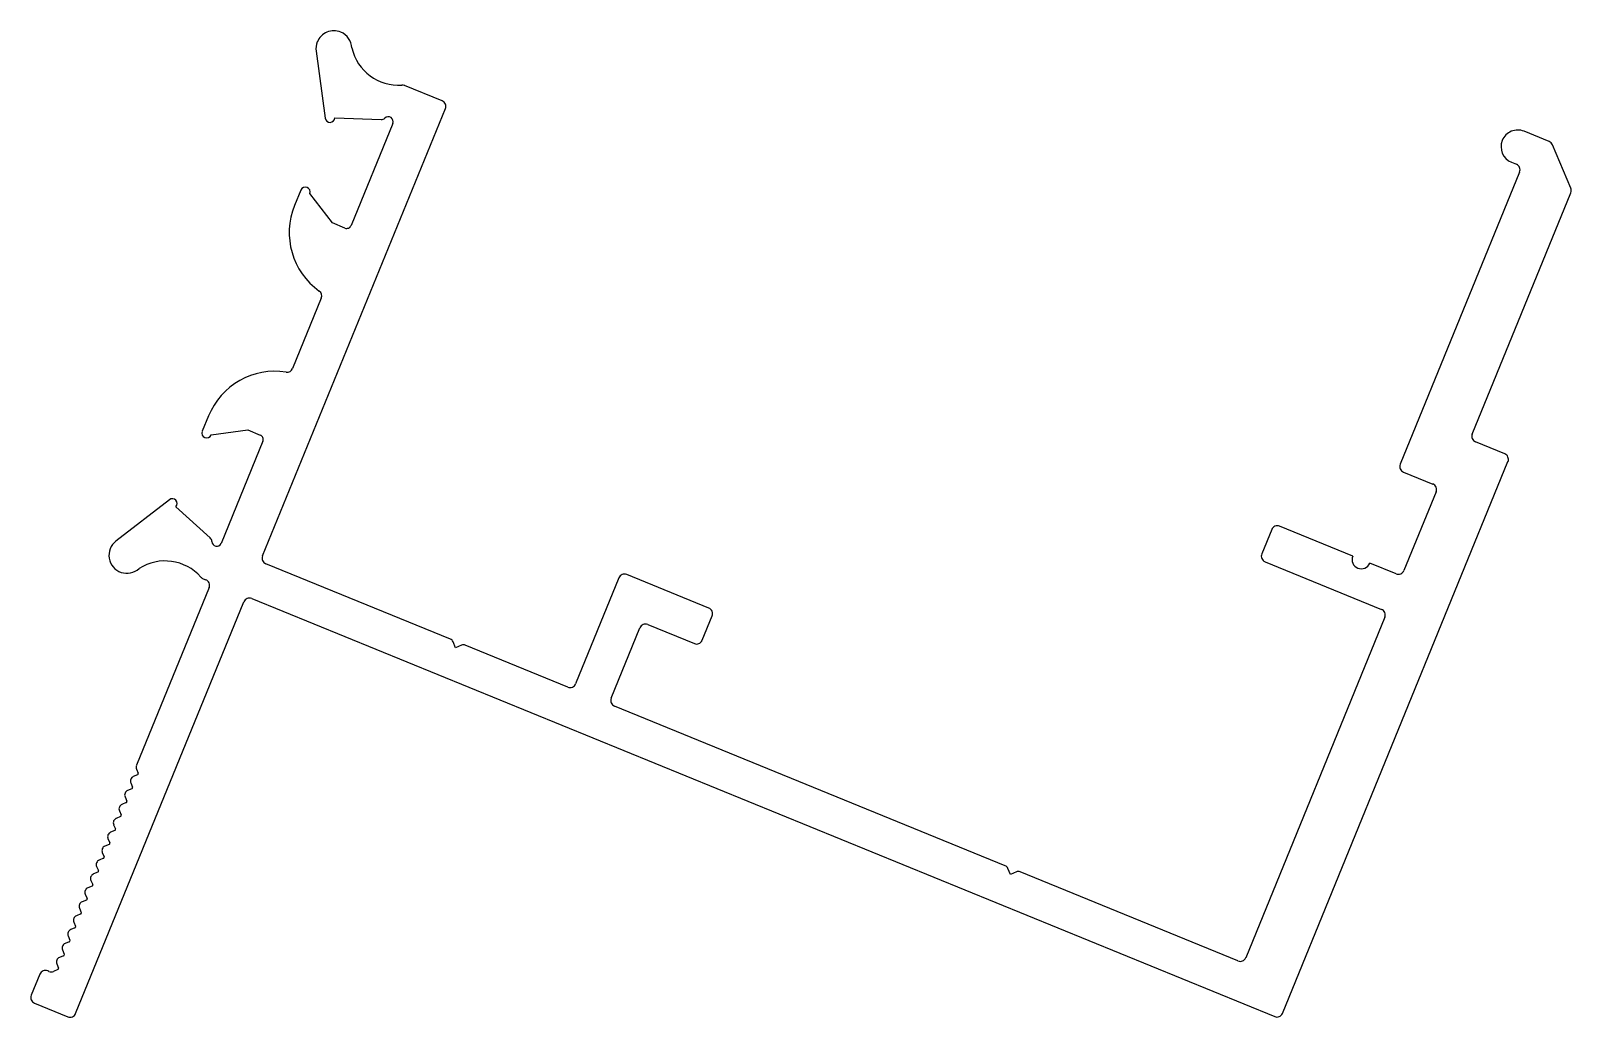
# Model space of a CAD drawing. Header units: inches. Extents: x -25 to 39.3, y -0.1 to 41.1.
import ezdxf

# ---------------------------------------------------------------- set-up
doc = ezdxf.new("R2010")
doc.units = ezdxf.units.IN
doc.header["$MEASUREMENT"] = 0
doc.layers.add('BEAD', color=152, linetype='Continuous')

msp = doc.modelspace()

# ---------------------------------------------------------------- linework, layer by layer
at = {"layer": 'BEAD', "color": 7, "lineweight": -2}
for p, q in [((-13.067, 40.2), (-12.685, 37.403)), ((-7.809, 38.13), (-9.373, 38.769)), ((-15.297, 19.149), (-7.672, 37.804)), ((-12.287, 37.422), (-10.348, 37.346)), ((-9.868, 37.191), (-11.608, 32.933)), ((38.37, 36.434), (37.325, 36.861)), ((39.268, 34.488), (38.508, 36.297)), ((36.795, 35.565), (36.999, 35.482)), ((37.136, 35.156), (32.157, 22.973)), ((-13.705, 34.41), (-13.967, 33.768)), ((-12.387, 33.035), (-13.335, 34.258)), ((35.156, 24.231), (39.268, 34.294)), ((-11.869, 32.823), (-12.387, 33.035)), ((-12.85, 29.895), (-14.046, 26.967)), ((-17.557, 24.985), (-17.819, 24.344)), ((-17.449, 24.193), (-15.916, 24.402)), ((-15.288, 23.929), (-17.028, 19.671)), ((-15.916, 24.402), (-15.397, 24.19)), ((36.515, 23.406), (35.293, 23.905)), ((27.245, 0.066), (36.651, 23.08)), ((32.293, 22.647), (33.515, 22.147)), ((-19.187, 21.493), (-21.419, 19.764)), ((33.652, 21.821), (32.309, 18.535)), ((-17.48, 19.896), (-18.917, 21.201)), ((26.796, 20.248), (26.38, 19.23)), ((30.177, 19.136), (27.122, 20.385)), ((-7.463, 15.677), (-15.16, 18.823)), ((26.516, 18.904), (31.378, 16.917)), ((31.983, 18.398), (30.883, 18.848)), ((-17.781, 18.198), (-17.67, 18.153)), ((-0.435, 18.233), (-2.241, 13.813)), ((3.316, 16.97), (-0.109, 18.37)), ((-17.534, 17.827), (-20.564, 10.412)), ((-15.754, 17.37), (26.919, -0.071)), ((-23.098, 0.061), (-16.08, 17.233)), ((-0.76, 13.208), (0.441, 16.147)), ((0.767, 16.283), (2.711, 15.489)), ((3.037, 15.626), (3.453, 16.644)), ((31.515, 16.591), (25.71, 2.389)), ((-7.248, 15.319), (-7.352, 15.567)), ((-6.999, 15.423), (-7.248, 15.319)), ((-2.567, 13.676), (-6.844, 15.424)), ((15.679, 6.219), (-0.623, 12.882)), ((-20.8, 9.676), (-20.727, 9.501)), ((-20.516, 10.016), (-20.692, 9.942)), ((-20.563, 10.257), (-20.49, 10.081)), ((-21.037, 9.096), (-20.964, 8.921)), ((-20.753, 9.436), (-20.929, 9.362)), ((-21.275, 8.516), (-21.201, 8.341)), ((-20.991, 8.855), (-21.166, 8.782)), ((-21.512, 7.935), (-21.438, 7.76)), ((-21.228, 8.275), (-21.403, 8.201)), ((-21.702, 7.114), (-21.877, 7.041)), ((-21.749, 7.355), (-21.675, 7.18)), ((-21.465, 7.695), (-21.64, 7.621)), ((-21.939, 6.534), (-22.115, 6.461)), ((-21.986, 6.775), (-21.913, 6.6)), ((-22.177, 5.954), (-22.352, 5.88)), ((-22.223, 6.195), (-22.15, 6.019)), ((15.894, 5.861), (15.79, 6.109)), ((16.142, 5.965), (15.894, 5.861)), ((25.384, 2.252), (16.298, 5.966)), ((-22.414, 5.373), (-22.589, 5.3)), ((-22.461, 5.614), (-22.387, 5.439)), ((-22.651, 4.793), (-22.826, 4.72)), ((-22.698, 5.034), (-22.624, 4.859)), ((-23.172, 3.873), (-23.098, 3.698)), ((-22.888, 4.213), (-23.063, 4.139)), ((-22.935, 4.454), (-22.861, 4.278)), ((-23.409, 3.293), (-23.336, 3.118)), ((-23.125, 3.633), (-23.301, 3.559)), ((-23.646, 2.713), (-23.573, 2.537)), ((-23.362, 3.052), (-23.538, 2.979)), ((-23.884, 2.132), (-23.81, 1.957)), ((-23.6, 2.472), (-23.775, 2.398)), ((-24.59, 1.698), (-24.95, 0.818)), ((-24.214, 1.814), (-24.264, 1.834)), ((-23.837, 1.892), (-24.02, 1.815)), ((-24.813, 0.492), (-23.424, -0.075))]:
    msp.add_line(p, q, dxfattribs=at)
for centre, radius, start, end in [((-12.324, 40.301), 0.75, 157.77, 187.76998), ((-12.324, 40.301), 0.75, 67.77, 157.77), ((-12.324, 40.301), 0.75, 2.74495, 67.77), ((-9.625, 40.783), 2, 192.88248, 273.96705), ((-9.469, 38.534), 0.254, 67.77, 93.96705), ((-7.904, 37.899), 0.25, 337.76996, 67.77004), ((-12.487, 37.43), 0.2, 187.76998, 357.76996), ((-10.34, 37.549), 0.203, 267.77001, 315.42284), ((-10.053, 37.266), 0.2, 337.77, 135.42284), ((37.06, 36.213), 0.7, 67.77, 157.77), ((37.06, 36.213), 0.7, 157.77, 247.77), ((38.274, 36.199), 0.254, 22.77, 67.77), ((36.905, 35.251), 0.25, 337.76996, 67.77004), ((-13.52, 34.334), 0.2, 337.77, 157.77), ((39.033, 34.39), 0.254, 337.77, 22.77), ((-11.19, 32.633), 3, 157.77005, 234.42759), ((-11.793, 33.008), 0.2, 247.76996, 337.77004), ((-13.081, 29.99), 0.25, 337.76996, 54.4275), ((-14.78, 23.85), 3, 81.1124, 157.76994), ((-14.278, 27.061), 0.25, 261.1125, 337.77004), ((-17.634, 24.268), 0.2, 157.77, 337.77), ((-15.473, 24.005), 0.2, 337.76996, 67.77004), ((35.387, 24.137), 0.25, 157.76996, 247.77004), ((36.42, 23.175), 0.25, 337.76996, 67.77004), ((32.388, 22.878), 0.25, 157.76996, 247.77004), ((33.421, 21.916), 0.25, 337.76996, 67.77004), ((-19.065, 21.335), 0.2, 317.77004, 127.77002), ((27.027, 20.154), 0.25, 67.76996, 157.77004), ((-20.959, 19.171), 0.75, 127.76999, 312.79501), ((-17.617, 19.746), 0.203, 0.11716, 47.76999), ((-17.213, 19.747), 0.2, 180.11716, 337.77), ((-19.371, 16.937), 2, 41.57297, 122.65755), ((-15.066, 19.054), 0.25, 157.76996, 247.77004), ((26.611, 19.135), 0.25, 157.76996, 247.77004), ((30.53, 18.992), 0.381, 157.77, 337.77), ((-17.684, 18.433), 0.254, 221.57297, 247.77), ((-17.765, 17.921), 0.25, 337.76996, 67.77004), ((-0.203, 18.138), 0.25, 67.76996, 157.77004), ((32.078, 18.63), 0.25, 247.76996, 337.77004), ((-15.849, 17.138), 0.25, 67.76996, 157.77004), ((3.222, 16.739), 0.25, 337.76996, 67.77004), ((31.283, 16.686), 0.25, 337.76996, 67.77004), ((0.672, 16.052), 0.25, 67.76996, 157.77004), ((-7.539, 15.489), 0.203, 22.77, 67.77), ((-6.921, 15.236), 0.203, 67.77, 112.77), ((2.805, 15.72), 0.25, 247.76996, 337.77004), ((-2.473, 13.907), 0.25, 247.76996, 337.77004), ((-0.529, 13.113), 0.25, 157.76996, 247.77004), ((-20.376, 10.335), 0.203, 157.77, 202.77), ((-20.613, 9.755), 0.203, 157.77, 202.77), ((-20.613, 9.755), 0.203, 112.77, 157.77), ((-20.536, 10.062), 0.05, 292.76996, 22.77004), ((-20.85, 9.175), 0.203, 157.77, 202.77), ((-20.85, 9.175), 0.203, 112.77, 157.77), ((-20.773, 9.482), 0.05, 292.76996, 22.77004), ((-21.087, 8.594), 0.203, 157.77, 202.77), ((-21.087, 8.594), 0.203, 112.77, 157.77), ((-21.01, 8.901), 0.05, 292.76996, 22.77004), ((-21.324, 8.014), 0.203, 157.77, 202.77), ((-21.324, 8.014), 0.203, 112.77, 157.77), ((-21.484, 7.741), 0.05, 292.76996, 22.77004), ((-21.247, 8.321), 0.05, 292.76996, 22.77004), ((-21.562, 7.434), 0.203, 157.77, 202.77), ((-21.562, 7.434), 0.203, 112.77, 157.77), ((-21.722, 7.161), 0.05, 292.76996, 22.77004), ((-22.036, 6.273), 0.203, 112.77, 157.77), ((-21.799, 6.853), 0.203, 157.77, 202.77), ((-21.799, 6.853), 0.203, 112.77, 157.77), ((-21.959, 6.58), 0.05, 292.76996, 22.77004), ((-22.273, 5.693), 0.203, 112.77, 157.77), ((-22.036, 6.273), 0.203, 157.77, 202.77), ((-22.196, 6), 0.05, 292.76996, 22.77004), ((15.602, 6.031), 0.203, 22.77, 67.77), ((16.221, 5.778), 0.203, 67.77, 112.77), ((-22.51, 5.113), 0.203, 157.77, 202.77), ((-22.51, 5.113), 0.203, 112.77, 157.77), ((-22.273, 5.693), 0.203, 157.77, 202.77), ((-22.433, 5.42), 0.05, 292.76996, 22.77004), ((-22.748, 4.532), 0.203, 157.77, 202.77), ((-22.748, 4.532), 0.203, 112.77, 157.77), ((-22.67, 4.839), 0.05, 292.76996, 22.77004), ((-22.985, 3.952), 0.203, 157.77, 202.77), ((-22.985, 3.952), 0.203, 112.77, 157.77), ((-22.907, 4.259), 0.05, 292.76996, 22.77004), ((-23.222, 3.372), 0.203, 157.77, 202.77), ((-23.222, 3.372), 0.203, 112.77, 157.77), ((-23.145, 3.679), 0.05, 292.76996, 22.77004), ((-23.459, 2.791), 0.203, 157.77, 202.77), ((-23.459, 2.791), 0.203, 112.77, 157.77), ((-23.382, 3.098), 0.05, 292.76996, 22.77004), ((-23.696, 2.211), 0.203, 157.77, 202.77), ((-23.696, 2.211), 0.203, 112.77, 157.77), ((-23.856, 1.938), 0.05, 292.76996, 22.77004), ((-23.619, 2.518), 0.05, 292.76996, 22.77004), ((25.479, 2.484), 0.25, 247.76996, 337.77004), ((-24.359, 1.603), 0.25, 67.76996, 157.77004), ((-24.118, 2.049), 0.254, 247.77, 292.77), ((-24.718, 0.724), 0.25, 157.76996, 247.77004), ((-23.33, 0.156), 0.25, 247.76996, 337.77004), ((27.014, 0.16), 0.25, 247.76996, 337.77004)]:
    msp.add_arc(centre, radius, start, end, dxfattribs=at)

doc.saveas('drawing.dxf')
